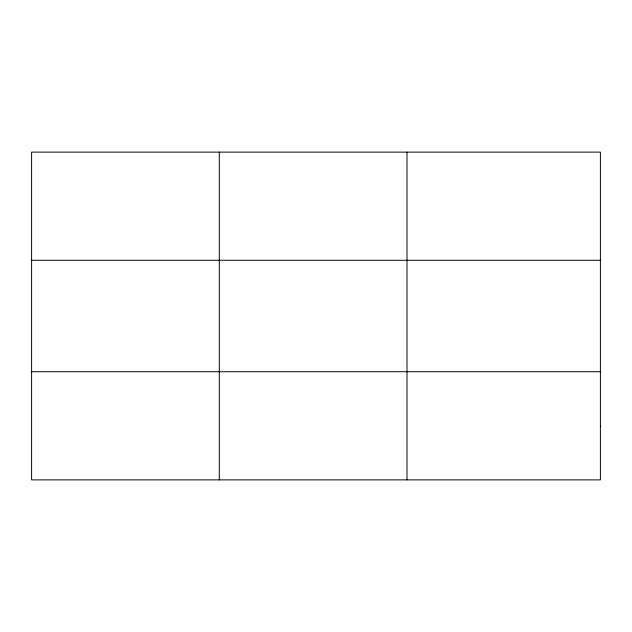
<?xml version="1.0" encoding="UTF-8"?>
<svg xmlns="http://www.w3.org/2000/svg" width="632" height="632" viewBox="0 0 632 632"><rect width="100%" height="100%" fill="white"/><g stroke="black" fill="none" stroke-linecap="round" stroke-linejoin="round"><path stroke-width="0.95" d="M219.304 479.878L219.304 152.122M407.008 479.878L407.008 152.122M31.6 260.281L600.4 260.281M31.6 371.719L600.4 371.719M600.4 425.794L600.4 479.878L31.6 479.878L31.6 152.122L600.4 152.122L600.4 425.794"/></g></svg>
